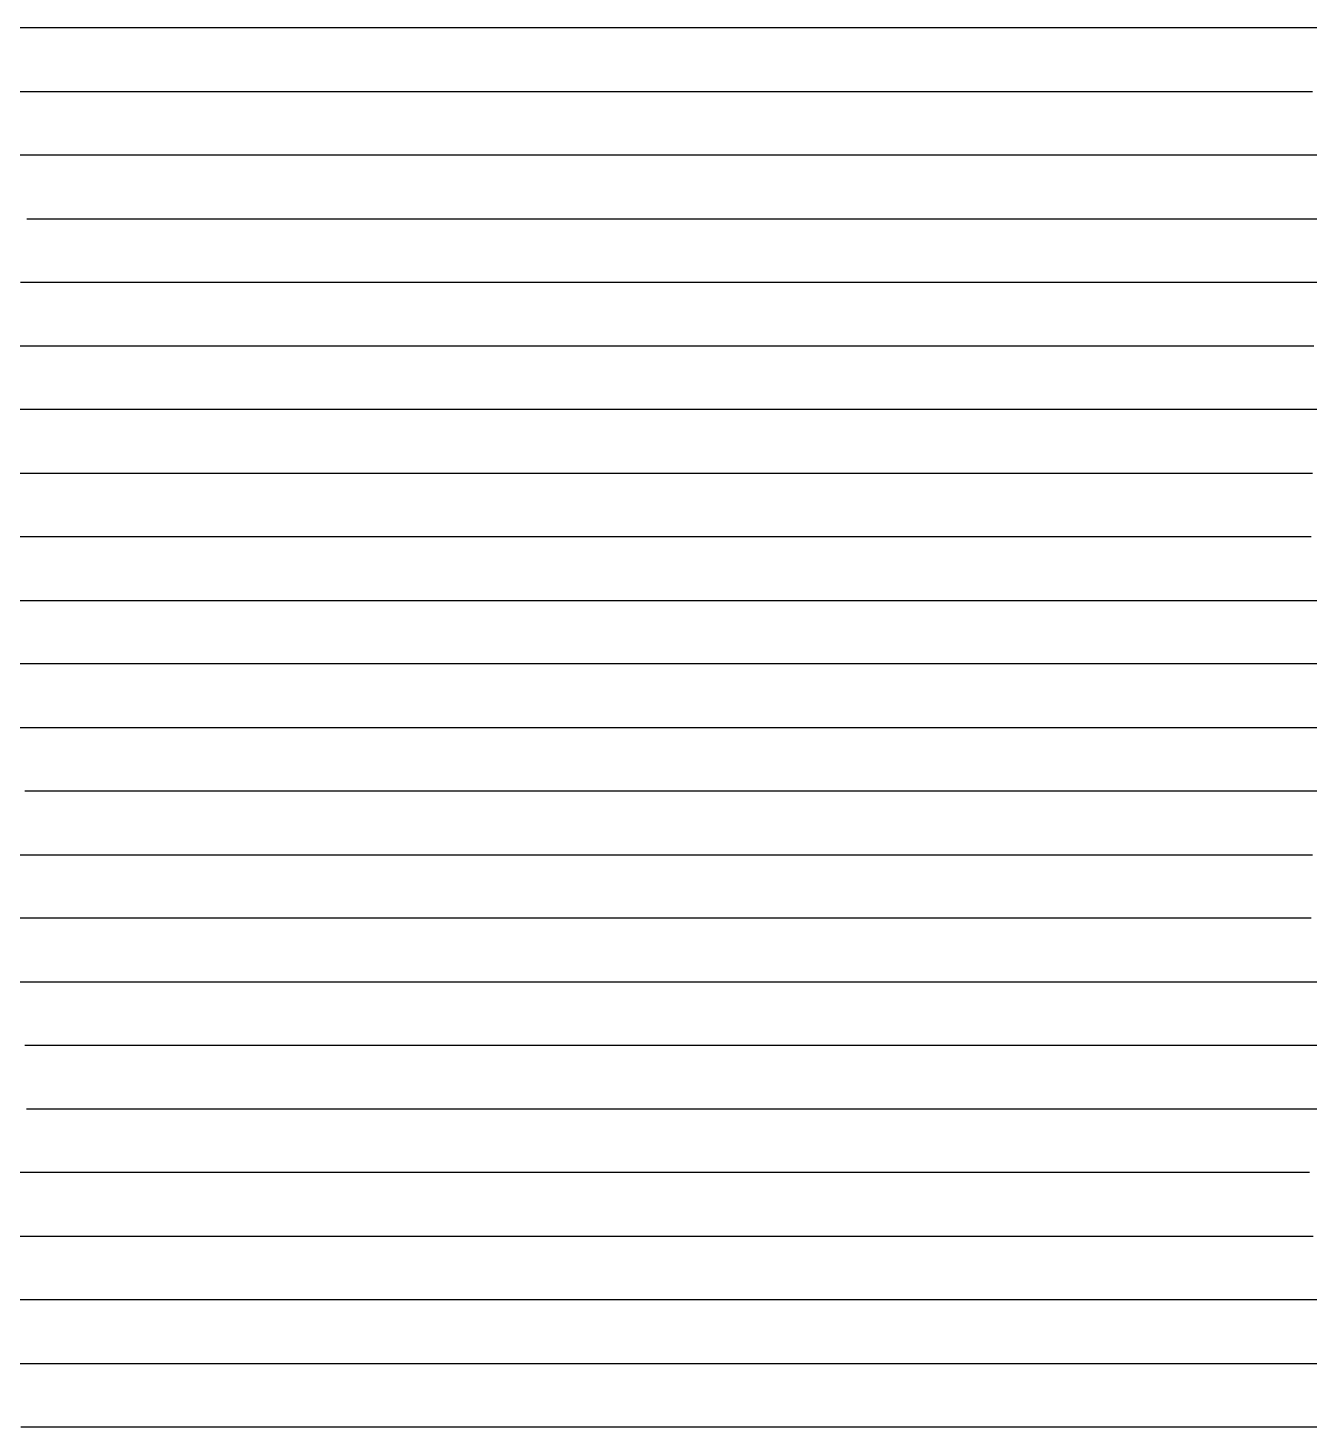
# Model space of a CAD drawing. Extents: x 20 to 170, y 60 to 234.
# Drawn here: x 57.5 to 76.25, y 169.8 to 190.27 of the extents above; entities that cross this region are included whole.
import ezdxf

# ---------------------------------------------------------------- set-up
doc = ezdxf.new("R2010")
doc.units = 0
doc.header["$LTSCALE"] = 0.000394
doc.layers.add('SPLINE', color=7, linetype='CONTINUOUS')

msp = doc.modelspace()

# ---------------------------------------------------------------- linework, layer by layer
at = {"layer": 'SPLINE', "color": 2}
for points in [[(76.420784, 190.272293, -6.852724), (75.775528, 190.272293, -6.799463), (75.295746, 190.272293, -6.837043), (75.057045, 190.272293, -6.952863), (74.815971, 190.272293, -7.175202), (74.794693, 190.272293, -7.175202), (74.381104, 190.272293, -6.940363), (74.031273, 190.272293, -6.877743), (73.683884, 190.272293, -6.852724), (73.334061, 190.272293, -6.827623), (72.984268, 190.272293, -6.855844), (72.287033, 190.272293, -7.053082), (71.937256, 190.272293, -7.425722), (71.764702, 190.272293, -7.80774), (71.199844, 190.272293, -9.855555), (70.968246, 190.272293, -10.610191), (70.949318, 190.272293, -10.650871), (70.460083, 190.272293, -11.04539), (70.325386, 190.272293, -11.083011), (70.039391, 190.272293, -10.644611), (69.921219, 190.272293, -10.481772), (69.625778, 190.272293, -10.149894), (69.212181, 190.272293, -9.918174), (68.798584, 190.272293, -9.911954), (68.318794, 190.272293, -10.052854), (68.200623, 190.272293, -10.106033), (67.841347, 190.272293, -10.297052), (67.64283, 190.272293, -10.422333), (67.382843, 190.272293, -10.535011), (67.205597, 190.272293, -10.441072), (67.049606, 190.272293, -10.390992), (66.737625, 190.272293, -10.350252), (66.116043, 190.272293, -10.300193), (66.007317, 190.272293, -10.265773), (65.307732, 190.272293, -10.237573), (65.111565, 190.272293, -10.287672), (64.610489, 190.272293, -10.322092), (63.213684, 190.272293, -10.572612), (62.800087, 190.272293, -10.823092), (62.365223, 190.272293, -11.12057), (62.09103, 190.272293, -11.18009), (61.819225, 190.272293, -11.26777), (61.122002, 190.272293, -11.643509), (60.531136, 190.272293, -12.028627), (60.422421, 190.272293, -12.038028), (59.900112, 190.272293, -12.166407), (59.72522, 190.272293, -12.222787), (59.375408, 190.272293, -12.391826), (58.68293, 190.272293, -12.836485), (58.34021, 190.272293, -13.065043), (57.652439, 190.272293, -13.431423), (56.236717, 190.272293, -13.650622)], [(56.236717, 189.341049, -13.303064), (57.631187, 189.341049, -13.133944), (57.806068, 189.341049, -13.065043), (58.373299, 189.341049, -12.877165), (58.765644, 189.341049, -12.626686), (59.027981, 189.341049, -12.485765), (60.422421, 189.341049, -11.997328), (61.339474, 189.341049, -11.380449), (62.169041, 189.341049, -10.810572), (62.516464, 189.341049, -10.660292), (63.213684, 189.341049, -10.531912), (64.610489, 189.341049, -10.353433), (65.657524, 189.341049, -10.350252), (66.007317, 189.341049, -10.369093), (67.401756, 189.341049, -10.657151), (67.57666, 189.341049, -10.713511), (68.098999, 189.341049, -10.729172), (68.448769, 189.341049, -10.860691), (68.798584, 189.341049, -11.111191), (68.949829, 189.341049, -11.223889), (69.103455, 189.341049, -11.36167), (69.124725, 189.341049, -11.36481), (70.193024, 189.341049, -10.94523), (70.315895, 189.341049, -10.89511), (70.339523, 189.341049, -10.87633), (70.977715, 189.341049, -9.918174), (71.017876, 189.341049, -9.799174), (71.303848, 189.341049, -9.025756), (71.589844, 189.341049, -8.408918), (71.719803, 189.341049, -8.161539), (72.003426, 189.341049, -7.666821), (72.287033, 189.341049, -7.394422), (72.636856, 189.341049, -7.240942), (72.984268, 189.341049, -7.194002), (73.234818, 189.341049, -7.203362), (73.487671, 189.341049, -7.225322), (73.988739, 189.341049, -7.388142), (74.381104, 189.341049, -7.550961), (74.511101, 189.341049, -7.626081), (74.57724, 189.341049, -7.626081), (75.026321, 189.341049, -7.312982), (75.177589, 189.341049, -7.222182), (75.775528, 189.341049, -7.078143), (76.300217, 189.341049, -7.140742)], [(76.605095, 188.409943, -7.096922), (75.775528, 188.409943, -7.062502), (75.428116, 188.409943, -7.093782), (75.078308, 188.409943, -7.228462), (74.511101, 188.409943, -7.482061), (73.705124, 188.409943, -7.488341), (73.029175, 188.409943, -7.532201), (72.636856, 188.409943, -7.582281), (72.287033, 188.409943, -7.729461), (72.112152, 188.409943, -7.8672), (71.937256, 188.409943, -8.02694), (71.589844, 188.409943, -8.399498), (71.240036, 188.409943, -8.888018), (71.110046, 188.409943, -9.113437), (71.08876, 188.409943, -9.141616), (70.434105, 188.409943, -9.833674), (70.193024, 188.409943, -10.012114), (69.408363, 188.409943, -10.813711), (68.798584, 188.409943, -11.064231), (68.382599, 188.409943, -11.346029), (68.361328, 188.409943, -11.34915), (68.122612, 188.409943, -11.19259), (67.881531, 188.409943, -11.10803), (67.401756, 188.409943, -11.029771), (67.118134, 188.409943, -11.014091), (66.354744, 188.409943, -10.616451), (66.007317, 188.409943, -10.519373), (65.787514, 188.409943, -10.494312), (65.570068, 188.409943, -10.491233), (65.307732, 188.409943, -10.419152), (64.610489, 188.409943, -10.322092), (64.260712, 188.409943, -10.353433), (63.563454, 188.409943, -10.494312), (62.341583, 188.409943, -10.644611), (62.169041, 188.409943, -10.685311), (61.490738, 188.409943, -10.98593), (61.164562, 188.409943, -11.183189), (60.422421, 188.409943, -11.577708), (59.027981, 188.409943, -12.416905), (58.678188, 188.409943, -12.670526), (57.631187, 188.409943, -13.080704), (56.759056, 188.409943, -13.249804)], [(57.484653, 187.478699, -13.196564), (57.631187, 187.478699, -13.112024), (57.80135, 187.478699, -13.027484), (58.31422, 187.478699, -12.836485), (58.503307, 187.478699, -12.701865), (59.027981, 187.478699, -12.147627), (59.202881, 187.478699, -11.981647), (59.375408, 187.478699, -11.850148), (60.074982, 187.478699, -11.28341), (60.422421, 187.478699, -11.064231), (61.382008, 187.478699, -10.675952), (61.469463, 187.478699, -10.654012), (61.819225, 187.478699, -10.619592), (63.213684, 187.478699, -10.509993), (63.388596, 187.478699, -10.503733), (63.913273, 187.478699, -10.400393), (64.610489, 187.478699, -10.318973), (65.307732, 187.478699, -10.387853), (66.007317, 187.478699, -10.588251), (67.009407, 187.478699, -11.064231), (67.401756, 187.478699, -11.070471), (68.098999, 187.478699, -11.12057), (68.122612, 187.478699, -11.111191), (68.354233, 187.478699, -10.938971), (69.146011, 187.478699, -10.055953), (69.495804, 187.478699, -9.761615), (70.193024, 187.478699, -9.342035), (70.805168, 187.478699, -8.859818), (71.110046, 187.478699, -8.587399), (71.589844, 187.478699, -8.249219), (71.764702, 187.478699, -8.149019), (72.287033, 187.478699, -7.8954), (72.461945, 187.478699, -7.8265), (72.809387, 187.478699, -7.75134), (73.241898, 187.478699, -7.576021), (73.497177, 187.478699, -7.497741), (74.031273, 187.478699, -7.475801), (75.078308, 187.478699, -7.131362), (75.775528, 187.478699, -7.062502), (75.886612, 187.478699, -7.056222), (76.475098, 187.478699, -6.912163)], [(76.475098, 186.549896, -6.862083), (76.125359, 186.549896, -6.968543), (75.775528, 186.549896, -7.053082), (74.381104, 186.549896, -7.356822), (73.771317, 186.549896, -7.529041), (72.287033, 186.549896, -7.79208), (71.937256, 186.549896, -7.83278), (71.589844, 186.549896, -7.91734), (70.890259, 186.549896, -8.145899), (70.542816, 186.549896, -8.249219), (70.193024, 186.549896, -8.459018), (68.623672, 186.549896, -9.623855), (68.448769, 186.549896, -9.796075), (67.57666, 186.549896, -10.788671), (67.401756, 186.549896, -10.99843), (67.226845, 186.549896, -11.19259), (67.205597, 186.549896, -11.19259), (65.307732, 186.549896, -10.575711), (65.132851, 186.549896, -10.525652), (64.960304, 186.549896, -10.494312), (64.610489, 186.549896, -10.466112), (63.913273, 186.549896, -10.437972), (63.213684, 186.549896, -10.450493), (61.819225, 186.549896, -10.509993), (61.469463, 186.549896, -10.535011), (60.597332, 186.549896, -10.707232), (60.422421, 186.549896, -10.760471), (60.249893, 186.549896, -10.838771), (60.074982, 186.549896, -10.960911), (59.72522, 186.549896, -11.26149), (59.202881, 186.549896, -11.699869), (59.027981, 186.549896, -11.865788), (58.612015, 186.549896, -12.369946), (58.198418, 186.549896, -12.839624), (57.8368, 186.549896, -13.093244), (57.631187, 186.549896, -13.256083), (57.392456, 186.549896, -13.481523)], [(57.326286, 185.618652, -13.700722), (57.631187, 185.618652, -13.390723), (59.027981, 185.618652, -11.671669), (59.72522, 185.618652, -11.07359), (60.074982, 185.618652, -10.791812), (60.422421, 185.618652, -10.625852), (61.122002, 185.618652, -10.531912), (61.731789, 185.618652, -10.488052), (62.341583, 185.618652, -10.387853), (62.516464, 185.618652, -10.369093), (62.866261, 185.618652, -10.359713), (64.260712, 185.618652, -10.456753), (64.610489, 185.618652, -10.541291), (65.307732, 185.618652, -10.729172), (66.007317, 185.618652, -10.95773), (66.617096, 185.618652, -11.176909), (67.401756, 185.618652, -10.165533), (68.448769, 185.618652, -8.969417), (68.623672, 185.618652, -8.794057), (69.495804, 185.618652, -8.136519), (69.845596, 185.618652, -7.99246), (70.193024, 185.618652, -7.90166), (71.589844, 185.618652, -7.663661), (72.984268, 185.618652, -7.482061), (73.683884, 185.618652, -7.497741), (74.381104, 185.618652, -7.438201), (75.078308, 185.618652, -7.256602), (75.602997, 185.618652, -7.128242), (76.321472, 185.618652, -6.890303)], [(76.475098, 184.687439, -6.135645), (75.775528, 184.687439, -6.614724), (75.236664, 184.687439, -6.905943), (75.057045, 184.687439, -7.046863), (74.461441, 184.687439, -7.344282), (74.381104, 184.687439, -7.363081), (73.683884, 184.687439, -7.444481), (73.159164, 184.687439, -7.447641), (72.287033, 184.687439, -7.406941), (71.589844, 184.687439, -7.406941), (70.193024, 184.687439, -7.500861), (69.845596, 184.687439, -7.547861), (69.495804, 184.687439, -7.67304), (68.798584, 184.687439, -7.95488), (68.623672, 184.687439, -8.045679), (68.536224, 184.687439, -8.105199), (68.448769, 184.687439, -8.180319), (68.27388, 184.687439, -8.365078), (68.098999, 184.687439, -8.565518), (66.550903, 184.687439, -10.384732), (65.896225, 184.687439, -11.129951), (65.874939, 184.687439, -11.14249), (65.243927, 184.687439, -10.860691), (65.085533, 184.687439, -10.801171), (64.260712, 184.687439, -10.538192), (64.088173, 184.687439, -10.488052), (63.913273, 184.687439, -10.453612), (63.213684, 184.687439, -10.356532), (61.819225, 184.687439, -10.434833), (61.469463, 184.687439, -10.503733), (61.122002, 184.687439, -10.544412), (60.422421, 184.687439, -10.607052), (60.074982, 184.687439, -10.763612), (59.72522, 184.687439, -11.048571), (59.027981, 184.687439, -11.583989), (57.631187, 184.687439, -13.315564), (57.205753, 184.687439, -13.863502)], [(57.205753, 183.758636, -13.938682), (57.631187, 183.758636, -13.393823), (59.027981, 183.758636, -11.637229), (59.375408, 183.758636, -11.34289), (60.074982, 183.758636, -10.860691), (60.422421, 183.758636, -10.691571), (60.772232, 183.758636, -10.654012), (61.294521, 183.758636, -10.635252), (61.469463, 183.758636, -10.619592), (62.169041, 183.758636, -10.422333), (62.516464, 183.758636, -10.356532), (63.213684, 183.758636, -10.369093), (64.260712, 183.758636, -10.657151), (64.610489, 183.758636, -10.804352), (65.158844, 183.758636, -11.048571), (65.314804, 183.758636, -11.06105), (65.678802, 183.758636, -10.857551), (66.704536, 183.758636, -9.517355), (67.401756, 183.758636, -8.552979), (67.57666, 183.758636, -8.358798), (68.098999, 183.758636, -7.97052), (68.798584, 183.758636, -7.507101), (70.193024, 183.758636, -7.328622), (72.287033, 183.758636, -7.331781), (72.636856, 183.758636, -7.359962), (73.022079, 183.758636, -7.406941), (73.549133, 183.758636, -7.316142), (74.184914, 183.758636, -7.084403), (74.837219, 183.758636, -6.467545), (75.045227, 183.758636, -6.213905), (75.213028, 183.758636, -6.054266), (75.711716, 183.758636, -5.672247), (76.05912, 183.758636, -5.258908), (76.125359, 183.758636, -5.189988), (76.300217, 183.758636, -5.042809)], [(76.278961, 182.827393, -3.774693), (76.125359, 182.827393, -3.890532), (75.775528, 182.827393, -4.216212), (75.428116, 182.827393, -4.60447), (75.099579, 182.827393, -4.989629), (74.381104, 182.827393, -5.982206), (73.896561, 182.827393, -6.620984), (73.289185, 182.827393, -7.140742), (72.724281, 182.827393, -7.325502), (70.193024, 182.827393, -7.325502), (68.798584, 182.827393, -7.372462), (68.098999, 182.827393, -7.591661), (67.751541, 182.827393, -7.7451), (67.664108, 182.827393, -7.79832), (67.57666, 182.827393, -7.8672), (67.467926, 182.827393, -7.97052), (66.007317, 182.827393, -9.642614), (64.851562, 182.827393, -11.014091), (64.790115, 182.827393, -11.029771), (64.610489, 182.827393, -10.98593), (63.913273, 182.827393, -10.754211), (63.388596, 182.827393, -10.560072), (63.213684, 182.827393, -10.519373), (62.866261, 182.827393, -10.491233), (62.516464, 182.827393, -10.503733), (62.341583, 182.827393, -10.525652), (60.422421, 182.827393, -10.845051), (59.027981, 182.827393, -11.834508), (58.33073, 182.827393, -12.651706), (57.631187, 182.827393, -13.418923), (57.189198, 182.827393, -13.973101)], [(57.021393, 181.896164, -14.048261), (57.631187, 181.896164, -13.418923), (59.027981, 181.896164, -11.919027), (59.72522, 181.896164, -11.41179), (60.422421, 181.896164, -11.03289), (61.819225, 181.896164, -10.776152), (63.213684, 181.896164, -10.741692), (63.438206, 181.896164, -10.804352), (64.109421, 181.896164, -11.023491), (64.7192, 181.896164, -10.425412), (66.007317, 181.896164, -8.991317), (66.704536, 181.896164, -8.261759), (66.87944, 181.896164, -8.114599), (67.57666, 181.896164, -7.657421), (67.751541, 181.896164, -7.563501), (68.098999, 181.896164, -7.450762), (68.798584, 181.896164, -7.344282), (69.495804, 181.896164, -7.325502), (71.589844, 181.896164, -7.338042), (71.982147, 181.896164, -7.397501), (72.421783, 181.896164, -7.256602), (73.062256, 181.896164, -6.733744), (73.835129, 181.896164, -5.600227), (73.972214, 181.896164, -5.365388), (74.730865, 181.896164, -4.225591), (74.815971, 181.896164, -4.103472), (74.903412, 181.896164, -4.003292), (75.078308, 181.896164, -3.827933), (75.775528, 181.896164, -3.173494), (76.475098, 181.896164, -2.691276)], [(77.172318, 180.967346, -1.939778), (76.125359, 180.967346, -2.368757), (75.950424, 180.967346, -2.487737), (75.078308, 180.967346, -3.160975), (74.903412, 180.967346, -3.326914), (74.031273, 180.967346, -4.285091), (73.792603, 180.967346, -4.63577), (72.962982, 180.967346, -6.389305), (72.941719, 180.967346, -6.420604), (72.35321, 180.967346, -7.068743), (72.251587, 180.967346, -7.156423), (71.80014, 180.967346, -7.394422), (71.544922, 180.967346, -7.478941), (71.20694, 180.967346, -7.460162), (70.193024, 180.967346, -7.428842), (68.798584, 180.967346, -7.447641), (68.098999, 180.967346, -7.478941), (67.751541, 180.967346, -7.525921), (67.401756, 180.967346, -7.607341), (67.051964, 180.967346, -7.726301), (66.87944, 180.967346, -7.81396), (66.704536, 180.967346, -7.92672), (65.832436, 180.967346, -8.599938), (65.657524, 180.967346, -8.753317), (64.610489, 180.967346, -9.864954), (63.825817, 180.967346, -10.885751), (63.584763, 180.967346, -11.010971), (63.213684, 180.967346, -10.935831), (61.819225, 180.967346, -10.807431), (61.122002, 180.967346, -10.88883), (60.859669, 180.967346, -10.954631), (60.422421, 180.967346, -10.995331), (60.249893, 180.967346, -11.04539), (59.55032, 180.967346, -11.443069), (59.202881, 180.967346, -11.684209), (59.027981, 180.967346, -11.837627), (57.021393, 180.967346, -13.885442)], [(57.305031, 180.036133, -13.293644), (58.33073, 180.036133, -12.219606), (58.503307, 180.036133, -12.056787), (59.202881, 180.036133, -11.518249), (59.375408, 180.036133, -11.427409), (59.7701, 180.036133, -11.327209), (60.264084, 180.036133, -11.048571), (60.422421, 180.036133, -10.995331), (61.122002, 180.036133, -10.92331), (61.469463, 180.036133, -10.89511), (61.819225, 180.036133, -10.879471), (62.419559, 180.036133, -10.926431), (63.017521, 180.036133, -11.07359), (63.041161, 180.036133, -11.05479), (63.717106, 180.036133, -10.171813), (63.913273, 180.036133, -9.952634), (64.610489, 180.036133, -9.213656), (66.007317, 180.036133, -8.045679), (66.354744, 180.036133, -7.90166), (66.87944, 180.036133, -7.767001), (67.401756, 180.036133, -7.698161), (67.926468, 180.036133, -7.613601), (68.098999, 180.036133, -7.591661), (68.448769, 180.036133, -7.582281), (70.193024, 180.036133, -7.632361), (70.892601, 180.036133, -7.607341), (71.457466, 180.036133, -7.513381), (72.168854, 180.036133, -7.137622), (72.395737, 180.036133, -6.887143), (72.842453, 180.036133, -6.210825), (72.984268, 180.036133, -5.910166), (73.683884, 180.036133, -4.519931), (73.856415, 180.036133, -4.225591), (74.293625, 180.036133, -3.740233), (74.730865, 180.036133, -3.304974), (75.078308, 180.036133, -2.998135), (75.515579, 180.036133, -2.663096), (75.775528, 180.036133, -2.494037), (77.172318, 180.036133, -1.895939)], [(77.172318, 179.104904, -1.983658), (76.125359, 179.104904, -2.365637), (75.950424, 179.104904, -2.468977), (75.078308, 179.104904, -3.038815), (74.381104, 179.104904, -3.690153), (73.939102, 179.104904, -4.131651), (73.792603, 179.104904, -4.332071), (73.204086, 179.104904, -5.474988), (72.984268, 179.104904, -5.791206), (72.54937, 179.104904, -6.514524), (72.440659, 179.104904, -6.705544), (72.090881, 179.104904, -7.231582), (71.436195, 179.104904, -7.585381), (70.805168, 179.104904, -7.767001), (70.65152, 179.104904, -7.79832), (70.193024, 179.104904, -7.85154), (69.495804, 179.104904, -7.87664), (68.798584, 179.104904, -7.776441), (67.401756, 179.104904, -7.779521), (67.051964, 179.104904, -7.79208), (66.158554, 179.104904, -8.00498), (66.007317, 179.104904, -8.01126), (65.657524, 179.104904, -8.08956), (65.307732, 179.104904, -8.183499), (64.960304, 179.104904, -8.346258), (64.7854, 179.104904, -8.468398), (64.610489, 179.104904, -8.621879), (63.913273, 179.104904, -9.276276), (63.738392, 179.104904, -9.461036), (63.650936, 179.104904, -9.564336), (63.563454, 179.104904, -9.683314), (62.81189, 179.104904, -10.813711), (62.407738, 179.104904, -11.095531), (62.386475, 179.104904, -11.104931), (61.819225, 179.104904, -11.05479), (60.422421, 179.104904, -11.11429), (60.074982, 179.104904, -11.15817), (59.72522, 179.104904, -11.21453), (59.027981, 179.104904, -11.477549), (58.678188, 179.104904, -11.662269), (58.33073, 179.104904, -11.900268), (57.456276, 179.104904, -12.670526)], [(57.283749, 178.173706, -12.351127), (57.631187, 178.173706, -12.081887), (58.33073, 178.173706, -11.627829), (59.027981, 178.173706, -11.31785), (59.375408, 178.173706, -11.189449), (59.55032, 178.173706, -11.14563), (59.72522, 178.173706, -11.123711), (61.122002, 178.173706, -11.111191), (61.469463, 178.173706, -11.139351), (61.819225, 178.173706, -11.195729), (61.994125, 178.173706, -11.14249), (62.698441, 178.173706, -9.990173), (62.828465, 178.173706, -9.802315), (63.650936, 178.173706, -8.828497), (63.738392, 178.173706, -8.734557), (63.825817, 178.173706, -8.650019), (63.913273, 178.173706, -8.574879), (64.260712, 178.173706, -8.399498), (64.610489, 178.173706, -8.268), (65.307732, 178.173706, -8.051959), (66.007317, 178.173706, -8.0144), (67.096878, 178.173706, -8.00498), (67.401756, 178.173706, -7.979939), (68.798584, 178.173706, -8.080119), (69.495804, 178.173706, -8.105199), (70.193024, 178.173706, -8.036299), (70.793335, 178.173706, -7.92046), (71.414917, 178.173706, -7.716901), (71.589844, 178.173706, -7.601041), (72.069618, 178.173706, -7.328622), (72.984268, 178.173706, -5.794306), (73.159164, 178.173706, -5.572007), (73.856415, 178.173706, -4.57939), (74.031273, 178.173706, -4.379051), (74.903412, 178.173706, -3.489733), (75.078308, 178.173706, -3.339454), (76.037857, 178.173706, -2.822816), (76.125359, 178.173706, -2.772676), (76.300217, 178.173706, -2.697536)], [(76.278961, 177.244843, -3.395794), (75.775528, 177.244843, -3.630653), (75.449356, 177.244843, -3.733993), (75.078308, 177.244843, -3.946892), (74.931763, 177.244843, -4.084671), (74.381104, 177.244843, -4.494871), (74.031273, 177.244843, -4.75791), (73.94384, 177.244843, -4.851829), (72.984268, 177.244843, -6.016666), (72.090881, 177.244843, -7.428842), (71.414917, 177.244843, -7.8954), (70.805168, 177.244843, -8.045679), (70.193024, 177.244843, -8.174099), (68.798584, 177.244843, -8.28054), (68.098999, 177.244843, -8.249219), (66.007317, 177.244843, -7.99246), (65.657524, 177.244843, -7.976779), (64.610489, 177.244843, -7.976779), (64.260712, 177.244843, -8.00498), (63.913273, 177.244843, -8.139619), (63.041161, 177.244843, -8.775257), (62.866261, 177.244843, -8.938077), (62.691345, 177.244843, -9.163536), (62.53775, 177.244843, -9.417155), (61.797962, 177.244843, -10.863791), (61.389103, 177.244843, -11.19887), (61.131474, 177.244843, -11.16443), (60.422421, 177.244843, -11.11429), (59.027981, 177.244843, -11.133131), (58.678188, 177.244843, -11.18009), (58.503307, 177.244843, -11.23957), (58.33073, 177.244843, -11.32411), (57.631187, 177.244843, -11.693568), (56.236717, 177.244843, -12.792665)], [(56.236717, 176.313629, -12.297907), (57.631187, 176.313629, -11.292789), (57.980968, 176.313629, -11.20511), (58.678188, 176.313629, -11.123711), (59.027981, 176.313629, -11.11429), (60.422421, 176.313629, -11.126831), (60.793499, 176.313629, -11.195729), (61.001484, 176.313629, -11.12057), (61.743626, 176.313629, -9.730274), (61.819225, 176.313629, -9.608194), (62.691345, 176.313629, -8.430839), (62.77882, 176.313629, -8.318119), (62.866261, 176.313629, -8.224199), (63.213684, 176.313629, -7.99874), (63.913273, 176.313629, -7.90478), (64.610489, 176.313629, -7.86096), (64.960304, 176.313629, -7.87036), (65.132851, 176.313629, -7.89228), (65.548813, 176.313629, -7.97052), (66.007317, 176.313629, -7.979939), (67.401756, 176.313629, -8.217919), (67.751541, 176.313629, -8.261759), (68.098999, 176.313629, -8.31502), (68.798584, 176.313629, -8.380758), (70.193024, 176.313629, -8.371358), (70.805168, 176.313629, -8.336879), (71.414917, 176.313629, -8.161539), (72.112152, 176.313629, -7.597921), (72.984268, 176.313629, -6.401804), (73.683884, 176.313629, -5.775547), (73.94384, 176.313629, -5.546968), (73.998184, 176.313629, -5.478087), (74.163643, 176.313629, -5.315248), (74.381104, 176.313629, -5.168088), (75.078308, 176.313629, -4.75791), (75.231926, 176.313629, -4.64831), (75.428116, 176.313629, -4.53245), (75.690445, 176.313629, -4.454171), (75.775528, 176.313629, -4.444791), (76.451485, 176.313629, -4.260031)], [(76.692589, 175.382416, -4.64205), (76.191513, 175.382416, -5.127389), (75.983521, 175.382416, -5.177508), (75.775528, 175.382416, -5.274548), (75.470627, 175.382416, -5.481207), (75.165756, 175.382416, -5.662847), (74.555969, 175.382416, -5.944666), (74.381104, 175.382416, -6.032306), (74.251114, 175.382416, -6.129385), (73.615326, 175.382416, -6.617884), (73.31041, 175.382416, -6.818244), (73.02446, 175.382416, -7.112603), (73.005539, 175.382416, -7.140742), (72.287033, 175.382416, -7.729461), (71.436195, 175.382416, -8.452738), (70.937485, 175.382416, -8.574879), (70.193024, 175.382416, -8.540439), (68.798584, 175.382416, -8.490338), (67.401756, 175.382416, -8.302459), (67.051964, 175.382416, -8.230459), (66.87944, 175.382416, -8.186599), (66.007317, 175.382416, -8.036299), (65.331367, 175.382416, -7.8985), (64.653046, 175.382416, -7.8547), (63.913273, 175.382416, -7.74822), (63.213684, 175.382416, -7.80148), (63.041161, 175.382416, -7.86408), (62.953686, 175.382416, -7.91418), (62.169041, 175.382416, -8.402678), (61.819225, 175.382416, -8.740817), (61.774334, 175.382416, -8.809717), (61.639606, 175.382416, -9.047676), (60.859669, 175.382416, -10.635252), (60.292461, 175.382416, -11.19259), (60.153, 175.382416, -11.230149), (59.581028, 175.382416, -11.139351), (59.027981, 175.382416, -11.11429), (58.33073, 175.382416, -11.12057), (57.631187, 175.382416, -11.15817), (57.456276, 175.382416, -11.21139)], [(57.479889, 174.453583, -11.195729), (57.631187, 174.453583, -11.14563), (58.33073, 174.453583, -11.11429), (59.027981, 174.453583, -11.18009), (59.332886, 174.453583, -11.217609), (59.654289, 174.453583, -11.23329), (60.030106, 174.453583, -11.03289), (60.772232, 174.453583, -9.648874), (60.859669, 174.453583, -9.507996), (60.947113, 174.453583, -9.376455), (61.122002, 174.453583, -9.157276), (61.819225, 174.453583, -8.302459), (61.994125, 174.453583, -8.13026), (62.169041, 174.453583, -8.01126), (62.516464, 174.453583, -7.87036), (63.213684, 174.453583, -7.763901), (63.913273, 174.453583, -7.7451), (64.260712, 174.453583, -7.767001), (64.610489, 174.453583, -7.8265), (66.007317, 174.453583, -8.08956), (67.051964, 174.453583, -8.383859), (67.401756, 174.453583, -8.452738), (68.798584, 174.453583, -8.668838), (69.495804, 174.453583, -8.671937), (71.152573, 174.453583, -8.894258), (71.606369, 174.453583, -8.800298), (72.157074, 174.453583, -8.505999), (73.263168, 174.453583, -7.626081), (73.478241, 174.453583, -7.488341), (73.601143, 174.453583, -7.432002), (73.9935, 174.453583, -7.287922), (74.381104, 174.453583, -7.037443), (74.598541, 174.453583, -6.927843), (75.279205, 174.453583, -6.667964), (75.775528, 174.453583, -6.185705), (76.137146, 174.453583, -5.935246), (76.238754, 174.453583, -5.875746), (76.498764, 174.453583, -5.769267)], [(76.255325, 173.522369, -7.087563), (75.67392, 173.522369, -7.679341), (75.123199, 173.522369, -7.87976), (74.988495, 173.522369, -7.87664), (74.740349, 173.522369, -7.88288), (74.584343, 173.522369, -7.92672), (73.683884, 173.522369, -8.236719), (73.334061, 173.522369, -8.421458), (72.984268, 173.522369, -8.690718), (72.287033, 173.522369, -9.141616), (71.589844, 173.522369, -9.257476), (70.890259, 173.522369, -9.207417), (70.193024, 173.522369, -9.060216), (69.845596, 173.522369, -8.975697), (69.495804, 173.522369, -8.922458), (68.098999, 173.522369, -8.856697), (67.401756, 173.522369, -8.684477), (66.007317, 173.522369, -8.30872), (64.610489, 173.522369, -7.92046), (63.913273, 173.522369, -7.81712), (63.213684, 173.522369, -7.8265), (62.516464, 173.522369, -7.8547), (62.341583, 173.522369, -7.87036), (62.169041, 173.522369, -7.90166), (61.819225, 173.522369, -8.08328), (61.469463, 173.522369, -8.286819), (61.122002, 173.522369, -8.556058), (60.947113, 173.522369, -8.743958), (60.772232, 173.522369, -8.988236), (59.966286, 173.522369, -10.168674), (59.214699, 173.522369, -11.21139), (58.961807, 173.522369, -11.32411), (58.297646, 173.522369, -11.25521), (57.631187, 173.522369, -11.29591), (56.933956, 173.522369, -11.408649)], [(56.933956, 172.591125, -11.41805), (57.891159, 172.591125, -11.41179), (58.460773, 172.591125, -11.38985), (58.482037, 172.591125, -11.374169), (59.049282, 172.591125, -10.751112), (59.916656, 172.591125, -9.482935), (60.084461, 172.591125, -9.260596), (60.254616, 172.591125, -9.079017), (60.422421, 172.591125, -8.928718), (61.022736, 172.591125, -8.440198), (61.322899, 172.591125, -8.296179), (61.623081, 172.591125, -8.23358), (62.169041, 172.591125, -7.92982), (62.516464, 172.591125, -7.86096), (63.213684, 172.591125, -7.8672), (64.610489, 172.591125, -8.105199), (66.007317, 172.591125, -8.593678), (66.704536, 172.591125, -8.803477), (67.401756, 172.591125, -8.994436), (68.798584, 172.591125, -9.104056), (70.193024, 172.591125, -9.379596), (71.37001, 172.591125, -9.720915), (72.984268, 172.591125, -9.617595), (73.092987, 172.591125, -9.586255), (73.435715, 172.591125, -9.351436), (73.577499, 172.591125, -9.273136), (73.738205, 172.591125, -9.210516), (74.681244, 172.591125, -8.919317), (74.9814, 172.591125, -8.891117), (75.602997, 172.591125, -8.941257), (75.775528, 172.591125, -8.975697), (75.870071, 172.591125, -9.010117), (76.309669, 172.591125, -8.869197)], [(76.475098, 171.662292, -10.779251), (75.775528, 171.662292, -10.318973), (75.27446, 171.662292, -10.090373), (75.078308, 171.662292, -10.030893), (74.730865, 171.662292, -10.027774), (74.381104, 171.662292, -10.121714), (73.464058, 171.662292, -10.275132), (72.984268, 171.662292, -10.206233), (71.589844, 171.662292, -10.118573), (70.890259, 171.662292, -9.962013), (70.193024, 171.662292, -9.733455), (68.798584, 171.662292, -9.342035), (68.448769, 171.662292, -9.304476), (68.27388, 171.662292, -9.304476), (67.64283, 171.662292, -9.323236), (67.401756, 171.662292, -9.279415), (66.007317, 171.662292, -8.944357), (64.610489, 171.662292, -8.405778), (63.213684, 171.662292, -8.051959), (62.866261, 171.662292, -8.02694), (62.516464, 171.662292, -8.036299), (62.341583, 171.662292, -8.067639), (61.122002, 171.662292, -8.30872), (60.597332, 171.662292, -8.549838), (60.422421, 171.662292, -8.653158), (60.249893, 171.662292, -8.778438), (60.074982, 171.662292, -8.925577), (59.375408, 171.662292, -9.608194), (59.027981, 171.662292, -9.990173), (58.19603, 171.662292, -11.20511), (57.697361, 171.662292, -11.549569), (57.283749, 171.662292, -11.552669)], [(57.354664, 170.731064, -11.543288), (58.110962, 170.731064, -10.466112), (58.33073, 170.731064, -10.221892), (59.202881, 170.731064, -9.338896), (59.375408, 170.731064, -9.182317), (59.72522, 170.731064, -8.956898), (60.074982, 170.731064, -8.772158), (60.422421, 170.731064, -8.634378), (60.57605, 170.731064, -8.606218), (61.122002, 170.731064, -8.365078), (61.469463, 170.731064, -8.246119), (61.819225, 170.731064, -8.236719), (62.47393, 170.731064, -8.23358), (62.866261, 170.731064, -8.214779), (63.213684, 170.731064, -8.246119), (63.563454, 170.731064, -8.352538), (64.610489, 170.731064, -8.790937), (66.007317, 170.731064, -9.313835), (66.704536, 170.731064, -9.507996), (67.401756, 170.731064, -9.595675), (68.098999, 170.731064, -9.623855), (68.798584, 170.731064, -9.727195), (70.193024, 170.731064, -10.168674), (71.589844, 170.731064, -10.491233), (72.984268, 170.731064, -10.738551), (74.381104, 170.731064, -10.84187), (74.730865, 170.731064, -10.892011), (74.903412, 170.731064, -10.960911), (75.340637, 170.731064, -11.17383), (75.428116, 170.731064, -11.223889), (75.579384, 170.731064, -11.339749), (75.775528, 170.731064, -11.508849), (76.05912, 170.731064, -11.734269), (76.082779, 170.731064, -11.737449), (77.172318, 170.731064, -11.35225)], [(77.172318, 169.799835, -12.182087), (76.210388, 169.799835, -12.570346), (76.125359, 169.799835, -12.573466), (75.775528, 169.799835, -12.376166), (75.078308, 169.799835, -11.865788), (74.730865, 169.799835, -11.646608), (74.381104, 169.799835, -11.483768), (73.683884, 169.799835, -11.28341), (72.984268, 169.799835, -11.18009), (71.589844, 169.799835, -10.935831), (70.193024, 169.799835, -10.622691), (69.495804, 169.799835, -10.406652), (68.886002, 169.799835, -10.225073), (68.098999, 169.799835, -9.999614), (67.401756, 169.799835, -9.911954), (66.704536, 169.799835, -9.852414), (66.007317, 169.799835, -9.695854), (64.610489, 169.799835, -9.226176), (63.563454, 169.799835, -8.762777), (63.213684, 169.799835, -8.624958), (62.516464, 169.799835, -8.480938), (62.169041, 169.799835, -8.433978), (61.819225, 169.799835, -8.433978), (61.469463, 169.799835, -8.468398), (60.422421, 169.799835, -8.650019), (59.595211, 169.799835, -9.063356), (59.299767, 169.799835, -9.144796), (59.027981, 169.799835, -9.317016), (58.678188, 169.799835, -9.561235), (58.33073, 169.799835, -9.864954), (57.631187, 169.799835, -10.691571), (57.397175, 169.799835, -10.989071)]]:
    msp.add_polyline3d(points, dxfattribs=at)

doc.saveas('drawing.dxf')
